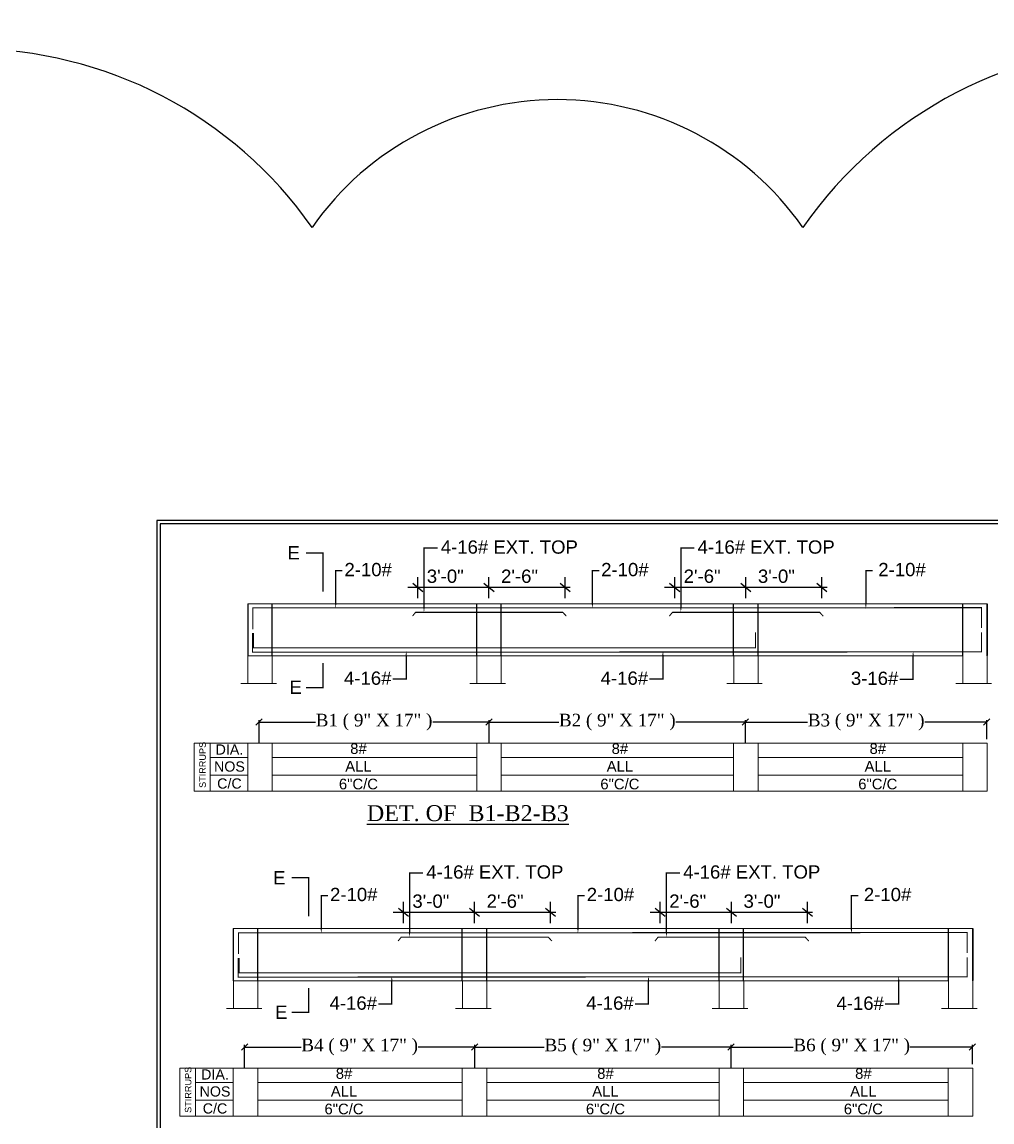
# Model space of a CAD drawing. Header units: millimetres. Extents: x 56222 to 163527, y -177397 to -121287.
# Drawn here: x 162404 to 162864, y -176862 to -176341 of the extents above; entities that cross this region are included whole.
import ezdxf

# ---------------------------------------------------------------- set-up
doc = ezdxf.new("R2010")
doc.units = ezdxf.units.MM
doc.header["$MEASUREMENT"] = 0
doc.header["$PDMODE"] = 35
doc.linetypes.add('DASHED2', pattern=[0.375, 0.25, -0.125])
doc.layers.get('Defpoints').update_dxf_attribs({"color": 220})
doc.layers.add('BASE', color=2, linetype='Continuous')
for name, color, linetype, lineweight in [('BM', 7, 'Continuous', 18), ('footing', 160, 'Continuous', 25), ('REINFORCEMENT', 6, 'Continuous', 25), ('STEEL', 181, 'Continuous', 25), ('STR.TEXT.', 1, 'Continuous', 25), ('wall', 7, 'Continuous', 30)]:
    doc.layers.add(name, color=color, linetype=linetype, lineweight=lineweight)
doc.styles.add('KIRAN', font='times.ttf')
doc.styles.add('S1', font='times.ttf', dxfattribs={"height": 6.5})
doc.styles.add('VINAY', font='swiss.ttf')
doc.linetypes.add('ZIGZAG', pattern='A,0.0001,-0.2,[131,ltypeshp.shx,S=0.2,R=0,X=-0.2,Y=0],-0.4,[131,ltypeshp.shx,S=0.2,R=180,X=0.2,Y=0],-0.2', length=0.8001)
doc.dimstyles.new('KIRAN', dxfattribs={"dimtxt": 4, "dimasz": 3, "dimexe": 1, "dimexo": 2, "dimgap": 1, "dimtad": 0, "dimdec": 1, "dimzin": 0, "dimdsep": 46, "dimlunit": 4, "dimtxsty": 'KIRAN', "dimblk": 'OBLIQUE', "dimcen": 6, "dimclrd": 11, "dimclre": 11, "dimclrt": 6, "dimadec": 0, "dimazin": 0, "dimtfac": 1, "dimtdec": 1, "dimtofl": 0, "dimtmove": 0, "dimatfit": 3, "dimfxl": 1, "dimtolj": 1, "dimtzin": 0, "dimarcsym": 0})

# ---------------------------------------------------------------- blocks, each defined once
blk = doc.blocks.new('_Oblique')
at = {"layer": 'wall', "color": 0, "lineweight": -2}
blk.add_line((-0.5, -0.5), (0.5, 0.5), dxfattribs=at)
blk = doc.blocks.new('*D452')
at = {"layer": 'Defpoints', "color": 0, "transparency": 16777216}
for p in [(162625.54, -176672.46), (162625.54, -176684.42), (162747, -176682.48)]:
    blk.add_point(p, dxfattribs=at)
at = {"layer": 'STEEL', "color": 11, "lineweight": -2, "transparency": 16777216}
for p, q in [((162625.54, -176682.42), (162625.54, -176671.46)), ((162625.54, -176672.46), (162658.51, -176672.46)), ((162747, -176672.46), (162714.03, -176672.46)), ((162747, -176680.48), (162747, -176671.46))]:
    blk.add_line(p, q, dxfattribs=at)
at = {"layer": 'STEEL', "color": 11, "lineweight": -2, "transparency": 16777216, "xscale": 3, "yscale": 3, "zscale": 3, "rotation": 180}
blk.add_blockref('_Oblique', (162625.54, -176672.46), dxfattribs=at)
at = {"layer": 'STEEL', "color": 11, "lineweight": -2, "transparency": 16777216, "xscale": 3, "yscale": 3, "zscale": 3}
blk.add_blockref('_Oblique', (162747, -176672.46), dxfattribs=at)
at = {"layer": 'STEEL', "color": 6, "lineweight": 25, "transparency": 16777216, "insert": (162686.27, -176672.46), "char_height": 6, "attachment_point": 5, "style": 'KIRAN'}
blk.add_mtext('\\A1;{\\H0.9962x;B2 ( 9" X 17" ) }', dxfattribs=at)
blk = doc.blocks.new('*D453')
at = {"layer": 'Defpoints', "color": 0, "transparency": 16777216}
for p in [(162625.54, -176672.46), (162516.58, -176684.48), (162625.54, -176684.42)]:
    blk.add_point(p, dxfattribs=at)
at = {"layer": 'STEEL', "color": 11, "lineweight": -2, "transparency": 16777216}
for p, q in [((162516.58, -176682.48), (162516.58, -176671.46)), ((162516.58, -176672.46), (162543.3, -176672.46)), ((162625.54, -176672.46), (162598.82, -176672.46)), ((162625.54, -176682.42), (162625.54, -176671.46))]:
    blk.add_line(p, q, dxfattribs=at)
at = {"layer": 'STEEL', "color": 11, "lineweight": -2, "transparency": 16777216, "xscale": 3, "yscale": 3, "zscale": 3, "rotation": 180}
blk.add_blockref('_Oblique', (162516.58, -176672.46), dxfattribs=at)
at = {"layer": 'STEEL', "color": 11, "lineweight": -2, "transparency": 16777216, "xscale": 3, "yscale": 3, "zscale": 3}
blk.add_blockref('_Oblique', (162625.54, -176672.46), dxfattribs=at)
at = {"layer": 'STEEL', "color": 6, "lineweight": 25, "transparency": 16777216, "insert": (162571.06, -176672.46), "char_height": 6, "attachment_point": 5, "style": 'KIRAN'}
blk.add_mtext('\\A1;{\\H0.9962x;B1 ( 9" X 17" ) }', dxfattribs=at)
blk = doc.blocks.new('*D451')
at = {"layer": 'Defpoints', "color": 0, "transparency": 16777216}
for p in [(162747, -176672.46), (162747, -176684.42), (162861.31, -176682.48)]:
    blk.add_point(p, dxfattribs=at)
at = {"layer": 'STEEL', "color": 11, "lineweight": -2, "transparency": 16777216}
for p, q in [((162747, -176682.42), (162747, -176671.46)), ((162747, -176672.46), (162776.4, -176672.46)), ((162861.31, -176672.46), (162831.91, -176672.46)), ((162861.31, -176680.48), (162861.31, -176671.46))]:
    blk.add_line(p, q, dxfattribs=at)
at = {"layer": 'STEEL', "color": 11, "lineweight": -2, "transparency": 16777216, "xscale": 3, "yscale": 3, "zscale": 3, "rotation": 180}
blk.add_blockref('_Oblique', (162747, -176672.46), dxfattribs=at)
at = {"layer": 'STEEL', "color": 11, "lineweight": -2, "transparency": 16777216, "xscale": 3, "yscale": 3, "zscale": 3}
blk.add_blockref('_Oblique', (162861.31, -176672.46), dxfattribs=at)
at = {"layer": 'STEEL', "color": 6, "lineweight": 25, "transparency": 16777216, "insert": (162804.16, -176672.46), "char_height": 6, "attachment_point": 5, "style": 'KIRAN'}
blk.add_mtext('\\A1;{\\H0.9962x;B3 ( 9" X 17" ) }', dxfattribs=at)
blk = doc.blocks.new('*D457')
at = {"layer": 'Defpoints', "color": 0, "transparency": 16777216}
for p in [(162618.71, -176826.42), (162618.71, -176838.38), (162740.16, -176836.45)]:
    blk.add_point(p, dxfattribs=at)
at = {"layer": 'STEEL', "color": 11, "lineweight": -2, "transparency": 16777216}
for p, q in [((162618.71, -176836.38), (162618.71, -176825.42)), ((162740.16, -176834.45), (162740.16, -176825.42)), ((162618.71, -176826.42), (162651.67, -176826.42)), ((162740.16, -176826.42), (162707.19, -176826.42))]:
    blk.add_line(p, q, dxfattribs=at)
at = {"layer": 'STEEL', "color": 11, "lineweight": -2, "transparency": 16777216, "xscale": 3, "yscale": 3, "zscale": 3, "rotation": 180}
blk.add_blockref('_Oblique', (162618.71, -176826.42), dxfattribs=at)
at = {"layer": 'STEEL', "color": 11, "lineweight": -2, "transparency": 16777216, "xscale": 3, "yscale": 3, "zscale": 3}
blk.add_blockref('_Oblique', (162740.16, -176826.42), dxfattribs=at)
at = {"layer": 'STEEL', "color": 6, "lineweight": 25, "transparency": 16777216, "insert": (162679.43, -176826.42), "char_height": 6, "attachment_point": 5, "style": 'KIRAN'}
blk.add_mtext('\\A1;{\\H0.9962x;B5 ( 9" X 17" ) }', dxfattribs=at)
blk = doc.blocks.new('*D458')
at = {"layer": 'Defpoints', "color": 0, "transparency": 16777216}
for p in [(162618.71, -176826.42), (162509.75, -176838.44), (162618.71, -176838.38)]:
    blk.add_point(p, dxfattribs=at)
at = {"layer": 'STEEL', "color": 11, "lineweight": -2, "transparency": 16777216}
for p, q in [((162509.75, -176836.44), (162509.75, -176825.42)), ((162618.71, -176836.38), (162618.71, -176825.42)), ((162509.75, -176826.42), (162536.47, -176826.42)), ((162618.71, -176826.42), (162591.99, -176826.42))]:
    blk.add_line(p, q, dxfattribs=at)
at = {"layer": 'STEEL', "color": 11, "lineweight": -2, "transparency": 16777216, "xscale": 3, "yscale": 3, "zscale": 3, "rotation": 180}
blk.add_blockref('_Oblique', (162509.75, -176826.42), dxfattribs=at)
at = {"layer": 'STEEL', "color": 11, "lineweight": -2, "transparency": 16777216, "xscale": 3, "yscale": 3, "zscale": 3}
blk.add_blockref('_Oblique', (162618.71, -176826.42), dxfattribs=at)
at = {"layer": 'STEEL', "color": 6, "lineweight": 25, "transparency": 16777216, "insert": (162564.23, -176826.42), "char_height": 6, "attachment_point": 5, "style": 'KIRAN'}
blk.add_mtext('\\A1;{\\H0.9962x;B4 ( 9" X 17" ) }', dxfattribs=at)
blk = doc.blocks.new('*D454')
at = {"layer": 'Defpoints', "color": 0, "transparency": 16777216}
for p in [(162740.16, -176826.42), (162740.16, -176838.38), (162854.48, -176836.45)]:
    blk.add_point(p, dxfattribs=at)
at = {"layer": 'STEEL', "color": 11, "lineweight": -2, "transparency": 16777216}
for p, q in [((162740.16, -176836.38), (162740.16, -176825.42)), ((162854.48, -176834.45), (162854.48, -176825.42)), ((162740.16, -176826.42), (162769.56, -176826.42)), ((162854.48, -176826.42), (162825.08, -176826.42))]:
    blk.add_line(p, q, dxfattribs=at)
at = {"layer": 'STEEL', "color": 11, "lineweight": -2, "transparency": 16777216, "xscale": 3, "yscale": 3, "zscale": 3, "rotation": 180}
blk.add_blockref('_Oblique', (162740.16, -176826.42), dxfattribs=at)
at = {"layer": 'STEEL', "color": 11, "lineweight": -2, "transparency": 16777216, "xscale": 3, "yscale": 3, "zscale": 3}
blk.add_blockref('_Oblique', (162854.48, -176826.42), dxfattribs=at)
at = {"layer": 'STEEL', "color": 6, "lineweight": 25, "transparency": 16777216, "insert": (162797.32, -176826.42), "char_height": 6, "attachment_point": 5, "style": 'KIRAN'}
blk.add_mtext('\\A1;{\\H0.9962x;B6 ( 9" X 17" ) }', dxfattribs=at)
blk = doc.blocks.new('A$Cfb52c977')
for points in [[(0, 0), (1156.58, 0), (1156.58, 819.14), (0, 819.14)], [(2.31, 2.31), (1154.27, 2.31), (1154.27, 816.83), (2.31, 816.83)]]:
    blk.add_lwpolyline(points, close=True)

msp = doc.modelspace()

# ---------------------------------------------------------------- linework, layer by layer
for p, q in [((162594.15807, -176610.64675), (162589.39429, -176606.77303)), ((162591.77618, -176613.73108), (162591.77618, -176603.6887)), ((162627.87306, -176610.64675), (162623.10928, -176606.77303)), ((162625.49117, -176613.73108), (162625.49117, -176603.6887)), ((162663.90291, -176610.64675), (162659.13913, -176606.77303)), ((162661.52102, -176613.73108), (162661.52102, -176603.6887)), ((162715.83771, -176610.64675), (162711.07393, -176606.77303)), ((162713.45582, -176613.73108), (162713.45582, -176603.6887)), ((162749.5527, -176610.64675), (162744.78892, -176606.77303)), ((162747.17081, -176613.73108), (162747.17081, -176603.6887)), ((162785.58255, -176610.64675), (162780.81877, -176606.77303)), ((162783.20066, -176613.73108), (162783.20066, -176603.6887)), ((162663.97061, -176608.70989), (162587.01173, -176608.70989)), ((162785.65025, -176608.70989), (162708.69137, -176608.70989)), ((162584.94085, -176767.69306), (162584.94085, -176757.65067)), ((162618.65584, -176767.69306), (162618.65584, -176757.65067)), ((162654.68569, -176767.69306), (162654.68569, -176757.65067)), ((162706.62049, -176767.69306), (162706.62049, -176757.65067)), ((162740.33548, -176767.69306), (162740.33548, -176757.65067)), ((162776.36533, -176767.69306), (162776.36533, -176757.65067)), ((162657.13528, -176762.67186), (162580.1764, -176762.67186)), ((162587.32274, -176764.60872), (162582.55896, -176760.735)), ((162621.03773, -176764.60872), (162616.27395, -176760.735)), ((162657.06758, -176764.60872), (162652.3038, -176760.735)), ((162778.81492, -176762.67186), (162701.85604, -176762.67186)), ((162709.00238, -176764.60872), (162704.2386, -176760.735)), ((162742.71737, -176764.60872), (162737.95359, -176760.735)), ((162778.74722, -176764.60872), (162773.98344, -176760.735))]:
    msp.add_line(p, q)
for points in [[(162594.70297, -176620.45631, 0, 1.88738, 0), (162594.70297, -176613.29566, 0.62913, 0.62913, 0), (162594.70297, -176589.99486, 0.62913, 0.62913, 0), (162601.12699, -176589.99486, 0.62913, 0.62913, 0)], [(162716.38261, -176620.45631, 0, 1.88738, 0), (162716.38261, -176613.29566, 0.62913, 0.62913, 0), (162716.38261, -176589.99486, 0.62913, 0.62913, 0), (162722.80663, -176589.99486, 0.62913, 0.62913, 0)], [(162552.87622, -176618.43304, 0, 1.88738, 0), (162552.87622, -176612.30744, 0.62913, 0.62913, 0), (162552.87622, -176600.70615, 0.62913, 0.62913, 0), (162556.08823, -176600.70615, 0.62913, 0.62913, 0)], [(162674.47283, -176618.43304, 0, 1.88738, 0), (162674.47283, -176612.30744, 0.62913, 0.62913, 0), (162674.47283, -176600.70615, 0.62913, 0.62913, 0), (162677.68484, -176600.70615, 0.62913, 0.62913, 0)], [(162804.00967, -176618.75649, 0, 1.88738, 0), (162804.00967, -176612.30744, 0.62913, 0.62913, 0), (162804.00967, -176600.70615, 0.62913, 0.62913, 0), (162807.22168, -176600.70615, 0.62913, 0.62913, 0)], [(162586.28342, -176638.74892, 0, 1.88738, 0), (162586.28342, -176645.19797, 0.62913, 0.62913, 0), (162586.28342, -176652.05747, 0.62913, 0.62913, 0), (162579.8594, -176652.05747, 0.62913, 0.62913, 0)], [(162707.88003, -176638.74892, 0, 1.88738, 0), (162707.88003, -176645.19797, 0.62913, 0.62913, 0), (162707.88003, -176652.05747, 0.62913, 0.62913, 0), (162701.45601, -176652.05747, 0.62913, 0.62913, 0)], [(162826.40738, -176638.81609, 0, 1.88738, 0), (162826.40738, -176645.26514, 0.62913, 0.62913, 0), (162826.40738, -176652.12465, 0.62913, 0.62913, 0), (162819.98336, -176652.12465, 0.62913, 0.62913, 0)], [(162587.86764, -176774.41828, 0, 1.88738, 0), (162587.86764, -176767.25763, 0.62913, 0.62913, 0), (162587.86764, -176743.95684, 0.62913, 0.62913, 0), (162594.29166, -176743.95684, 0.62913, 0.62913, 0)], [(162709.54728, -176774.41828, 0, 1.88738, 0), (162709.54728, -176767.25763, 0.62913, 0.62913, 0), (162709.54728, -176743.95684, 0.62913, 0.62913, 0), (162715.9713, -176743.95684, 0.62913, 0.62913, 0)], [(162546.04089, -176772.39501, 0, 1.88738, 0), (162546.04089, -176766.26941, 0.62913, 0.62913, 0), (162546.04089, -176754.66812, 0.62913, 0.62913, 0), (162549.2529, -176754.66812, 0.62913, 0.62913, 0)], [(162667.6375, -176772.39501, 0, 1.88738, 0), (162667.6375, -176766.26941, 0.62913, 0.62913, 0), (162667.6375, -176754.66812, 0.62913, 0.62913, 0), (162670.84951, -176754.66812, 0.62913, 0.62913, 0)], [(162797.17434, -176772.71846, 0, 1.88738, 0), (162797.17434, -176766.26941, 0.62913, 0.62913, 0), (162797.17434, -176754.66812, 0.62913, 0.62913, 0), (162800.38635, -176754.66812, 0.62913, 0.62913, 0)], [(162579.44809, -176792.71089, 0, 1.88738, 0), (162579.44809, -176799.15994, 0.62913, 0.62913, 0), (162579.44809, -176806.01944, 0.62913, 0.62913, 0), (162573.02407, -176806.01944, 0.62913, 0.62913, 0)], [(162701.0447, -176792.71089, 0, 1.88738, 0), (162701.0447, -176799.15994, 0.62913, 0.62913, 0), (162701.0447, -176806.01944, 0.62913, 0.62913, 0), (162694.62068, -176806.01944, 0.62913, 0.62913, 0)], [(162819.57205, -176792.77806, 0, 1.88738, 0), (162819.57205, -176799.22711, 0.62913, 0.62913, 0), (162819.57205, -176806.08662, 0.62913, 0.62913, 0), (162813.14803, -176806.08662, 0.62913, 0.62913, 0)]]:
    msp.add_lwpolyline(points, format="xyseb")
at = {"const_width": 0.62913}
for points in [[(162538.836, -176592.26588), (162546.87571, -176592.26588), (162546.87571, -176610.57273)], [(162538.836, -176656.05743), (162546.87571, -176656.05743), (162546.87571, -176644.48204)], [(162532.00067, -176746.22785), (162540.04038, -176746.22785), (162540.04038, -176764.5347)], [(162532.00067, -176810.0194), (162540.04038, -176810.0194), (162540.04038, -176798.44401)]]:
    msp.add_lwpolyline(points, dxfattribs=at)
at = {"layer": 'BASE', "linetype": 'DASHED2'}
for p, q in [((162511.18455, -176616.33325), (162511.18455, -176641.07886)), ((162522.80396, -176641.07886), (162522.80396, -176616.33325)), ((162619.69157, -176641.07886), (162619.69157, -176616.33325)), ((162619.69157, -176641.07886), (162619.69157, -176616.33325)), ((162631.29077, -176641.07886), (162631.29077, -176616.33325)), ((162741.37121, -176641.07886), (162741.37121, -176616.33325)), ((162741.37121, -176641.07886), (162741.37121, -176616.33325)), ((162752.97041, -176641.07886), (162752.97041, -176616.33325)), ((162849.95839, -176641.07886), (162849.95839, -176616.33325)), ((162849.95839, -176641.07886), (162849.95839, -176616.33325)), ((162849.95839, -176641.07886), (162849.95839, -176616.33325)), ((162861.51712, -176616.33325), (162861.51712, -176641.07886)), ((162861.51712, -176641.07886), (162861.51712, -176616.33325)), ((162861.51712, -176616.33325), (162861.51712, -176641.07886)), ((162861.51712, -176641.07886), (162861.51712, -176616.33325)), ((162861.55759, -176641.07886), (162861.55759, -176616.33325)), ((162861.55759, -176641.07886), (162861.55759, -176616.33325)), ((162861.55759, -176641.07886), (162861.55759, -176616.33325)), ((162504.34922, -176770.29522), (162504.34922, -176795.04083)), ((162515.96863, -176795.04083), (162515.96863, -176770.29522)), ((162612.85624, -176795.04083), (162612.85624, -176770.29522)), ((162612.85624, -176795.04083), (162612.85624, -176770.29522)), ((162624.45544, -176795.04083), (162624.45544, -176770.29522)), ((162734.53588, -176795.04083), (162734.53588, -176770.29522)), ((162734.53588, -176795.04083), (162734.53588, -176770.29522)), ((162746.13508, -176795.04083), (162746.13508, -176770.29522)), ((162843.12306, -176795.04083), (162843.12306, -176770.29522)), ((162843.12306, -176795.04083), (162843.12306, -176770.29522)), ((162843.12306, -176795.04083), (162843.12306, -176770.29522)), ((162854.68179, -176770.29522), (162854.68179, -176795.04083)), ((162854.68179, -176795.04083), (162854.68179, -176770.29522)), ((162854.68179, -176770.29522), (162854.68179, -176795.04083)), ((162854.68179, -176795.04083), (162854.68179, -176770.29522)), ((162854.72226, -176795.04083), (162854.72226, -176770.29522)), ((162854.72226, -176795.04083), (162854.72226, -176770.29522)), ((162854.72226, -176795.04083), (162854.72226, -176770.29522))]:
    msp.add_line(p, q, dxfattribs=at)
at = {"layer": 'BASE', "linetype": 'DASHED2', "ltscale": 12}
for p, q in [((162511.18455, -176616.33325), (162511.18455, -176641.07886)), ((162511.18455, -176616.33325), (162511.18455, -176641.07886)), ((162511.18455, -176616.33325), (162511.18455, -176641.07886)), ((162511.18455, -176616.33325), (162511.18455, -176641.07886)), ((162861.51712, -176641.07886), (162861.51712, -176616.33325)), ((162504.34922, -176770.29522), (162504.34922, -176795.04083)), ((162504.34922, -176770.29522), (162504.34922, -176795.04083)), ((162504.34922, -176770.29522), (162504.34922, -176795.04083)), ((162504.34922, -176770.29522), (162504.34922, -176795.04083)), ((162854.68179, -176795.04083), (162854.68179, -176770.29522))]:
    msp.add_line(p, q, dxfattribs=at)
at = {"layer": 'BM', "linetype": 'ByBlock'}
for p, q in [((162861.51712, -176616.33325), (162511.18455, -176616.33325)), ((162511.18455, -176616.33325), (162511.18455, -176641.07886)), ((162511.18455, -176616.33325), (162511.18455, -176641.07886)), ((162511.18455, -176616.33325), (162511.18455, -176641.07886)), ((162511.18455, -176616.33325), (162511.18455, -176641.07886)), ((162511.18455, -176616.33325), (162511.18455, -176641.07886)), ((162511.18455, -176616.33325), (162511.18455, -176641.07886)), ((162511.18455, -176616.33325), (162511.18455, -176641.07886)), ((162511.18455, -176616.33325), (162511.18455, -176641.07886)), ((162861.51712, -176616.33325), (162861.51712, -176641.07886)), ((162849.95839, -176641.07886), (162511.18455, -176641.07886)), ((162511.22502, -176641.07886), (162511.22502, -176654.1911)), ((162522.82422, -176641.07886), (162522.82422, -176654.1911)), ((162619.67136, -176641.07886), (162619.69157, -176641.07886)), ((162619.73204, -176641.07886), (162619.73204, -176654.1911)), ((162631.33124, -176641.07886), (162631.33124, -176654.1911)), ((162741.351, -176641.07886), (162741.37121, -176641.07886)), ((162741.41168, -176641.07886), (162741.41168, -176654.1911)), ((162753.01088, -176641.07886), (162753.01088, -176654.1911)), ((162849.95839, -176641.07886), (162849.95839, -176654.1911)), ((162861.51712, -176641.07886), (162861.55759, -176641.07886)), ((162861.55759, -176641.07886), (162861.55759, -176654.1911)), ((162485.80572, -176682.48453), (162511.18455, -176682.48453)), ((162485.80572, -176682.48453), (162485.80572, -176705.13305)), ((162493.37934, -176682.68898), (162493.37934, -176705.13305)), ((162861.51712, -176682.48453), (162511.18455, -176682.48453)), ((162511.18455, -176682.48453), (162511.18455, -176705.13305)), ((162511.18455, -176682.48453), (162511.18455, -176705.13305)), ((162511.18455, -176682.48453), (162511.18455, -176705.13305)), ((162511.18455, -176682.48453), (162511.18455, -176705.13305)), ((162522.78376, -176682.48453), (162522.78376, -176705.13305)), ((162619.69157, -176682.48453), (162619.69157, -176705.13305)), ((162619.69157, -176682.48453), (162619.69157, -176705.13305)), ((162619.69157, -176682.48453), (162619.69157, -176705.13305)), ((162631.29077, -176682.48453), (162631.29077, -176705.13305)), ((162741.37121, -176682.48453), (162741.37121, -176705.13305)), ((162741.37121, -176682.48453), (162741.37121, -176705.13305)), ((162741.37121, -176682.48453), (162741.37121, -176705.13305)), ((162752.97041, -176682.48453), (162752.97041, -176705.13305)), ((162849.91792, -176682.48453), (162849.91792, -176705.13305)), ((162861.51712, -176682.48453), (162861.51712, -176705.13305)), ((162861.51712, -176682.48453), (162861.51712, -176705.13305)), ((162861.51712, -176682.48453), (162861.51712, -176705.13305)), ((162861.51712, -176682.48453), (162861.51712, -176705.13305)), ((162861.51712, -176682.48453), (162861.51712, -176705.13305)), ((162861.51712, -176682.48453), (162861.51712, -176705.13305)), ((162861.51712, -176682.48453), (162861.51712, -176705.13305)), ((162861.51712, -176682.48453), (162861.51712, -176705.13305)), ((162861.51712, -176682.48453), (162861.51712, -176705.13305)), ((162861.51712, -176682.48453), (162861.51712, -176705.13305)), ((162861.51712, -176682.48453), (162861.51712, -176705.13305)), ((162861.51712, -176682.48453), (162861.51712, -176705.13305)), ((162861.51712, -176682.48453), (162861.51712, -176705.13305)), ((162861.51712, -176682.48453), (162861.51712, -176705.13305)), ((162861.51712, -176682.48453), (162861.51712, -176705.13305)), ((162861.51712, -176682.48453), (162861.51712, -176705.13305)), ((162861.51712, -176682.48453), (162861.51712, -176705.13305)), ((162861.51712, -176682.48453), (162861.51712, -176705.13305)), ((162861.51712, -176682.48453), (162861.51712, -176705.13305)), ((162861.51712, -176682.48453), (162861.51712, -176705.13305)), ((162861.51712, -176682.48453), (162861.51712, -176705.13305)), ((162861.51712, -176682.48453), (162861.51712, -176705.13305)), ((162861.51712, -176682.48453), (162861.51712, -176705.13305)), ((162861.51712, -176682.48453), (162861.51712, -176705.13305)), ((162861.51712, -176682.48453), (162861.51712, -176705.13305)), ((162861.51712, -176682.48453), (162861.51712, -176705.13305)), ((162861.51712, -176682.48453), (162861.51712, -176705.13305)), ((162861.51712, -176682.48453), (162861.51712, -176705.13305)), ((162861.51712, -176682.48453), (162861.51712, -176705.13305)), ((162861.51712, -176682.48453), (162861.51712, -176705.13305)), ((162861.51712, -176682.48453), (162861.51712, -176705.13305)), ((162861.51712, -176682.48453), (162861.51712, -176705.13305)), ((162861.51712, -176682.48453), (162861.51712, -176705.13305)), ((162861.51712, -176682.48453), (162861.51712, -176705.13305)), ((162861.51712, -176682.48453), (162861.51712, -176705.13305)), ((162861.51712, -176682.48453), (162861.51712, -176705.13305)), ((162861.51712, -176682.48453), (162861.51712, -176705.13305)), ((162861.51712, -176682.48453), (162861.51712, -176705.13305)), ((162861.51712, -176682.48453), (162861.51712, -176705.13305)), ((162861.51712, -176682.48453), (162861.51712, -176705.13305)), ((162861.51712, -176682.48453), (162861.51712, -176705.13305)), ((162861.51712, -176682.48453), (162861.51712, -176705.13305)), ((162861.51712, -176682.48453), (162861.51712, -176705.13305)), ((162861.51712, -176682.48453), (162861.51712, -176705.13305)), ((162861.51712, -176682.48453), (162861.51712, -176705.13305)), ((162861.51712, -176682.48453), (162861.51712, -176705.13305)), ((162861.51712, -176682.48453), (162861.51712, -176705.13305)), ((162861.51712, -176682.48453), (162861.51712, -176705.13305)), ((162861.51712, -176682.48453), (162861.51712, -176705.13305)), ((162861.51712, -176682.48453), (162861.51712, -176705.13305)), ((162861.51712, -176682.48453), (162861.51712, -176705.13305)), ((162861.51712, -176682.48453), (162861.51712, -176705.13305)), ((162861.51712, -176682.48453), (162861.51712, -176705.13305)), ((162861.51712, -176682.48453), (162861.51712, -176705.13305)), ((162861.51712, -176682.48453), (162861.51712, -176705.13305)), ((162861.51712, -176682.48453), (162861.51712, -176705.13305)), ((162861.51712, -176682.48453), (162861.51712, -176705.13305)), ((162861.51712, -176682.48453), (162861.51712, -176705.13305)), ((162861.51712, -176682.48453), (162861.51712, -176705.13305)), ((162861.51712, -176682.48453), (162861.51712, -176705.13305)), ((162861.51712, -176682.48453), (162861.51712, -176705.13305)), ((162861.51712, -176682.48453), (162861.51712, -176705.13305)), ((162861.51712, -176682.48453), (162861.51712, -176705.13305)), ((162861.51712, -176682.48453), (162861.51712, -176705.13305)), ((162861.51712, -176682.48453), (162861.51712, -176705.13305)), ((162861.51712, -176682.48453), (162861.51712, -176705.13305)), ((162861.51712, -176682.48453), (162861.51712, -176705.13305)), ((162861.51712, -176682.48453), (162861.51712, -176705.13305)), ((162861.51712, -176682.48453), (162861.51712, -176705.13305)), ((162861.51712, -176682.48453), (162861.51712, -176705.13305)), ((162861.51712, -176682.48453), (162861.51712, -176705.13305)), ((162861.51712, -176682.48453), (162861.51712, -176705.13305)), ((162861.51712, -176682.48453), (162861.51712, -176705.13305)), ((162861.51712, -176682.48453), (162861.51712, -176705.13305)), ((162861.51712, -176682.48453), (162861.51712, -176705.13305)), ((162861.51712, -176682.48453), (162861.51712, -176705.13305)), ((162861.51712, -176682.48453), (162861.51712, -176705.13305)), ((162861.51712, -176682.48453), (162861.51712, -176705.13305)), ((162493.37934, -176689.20951), (162511.18455, -176689.20951)), ((162619.69157, -176689.20951), (162522.78376, -176689.20951)), ((162741.37121, -176689.20951), (162631.29077, -176689.20951)), ((162849.91792, -176689.20951), (162752.97041, -176689.20951)), ((162511.18455, -176697.62241), (162493.37934, -176697.62241)), ((162522.78376, -176697.62241), (162619.69157, -176697.62241)), ((162631.29077, -176697.62241), (162741.37121, -176697.62241)), ((162752.97041, -176697.62241), (162849.91792, -176697.62241)), ((162485.80572, -176705.13305), (162511.18455, -176705.13305)), ((162861.51712, -176705.13305), (162511.18455, -176705.13305)), ((162854.68179, -176770.29522), (162504.34922, -176770.29522)), ((162504.34922, -176770.29522), (162504.34922, -176795.04083)), ((162504.34922, -176770.29522), (162504.34922, -176795.04083)), ((162504.34922, -176770.29522), (162504.34922, -176795.04083)), ((162504.34922, -176770.29522), (162504.34922, -176795.04083)), ((162504.34922, -176770.29522), (162504.34922, -176795.04083)), ((162504.34922, -176770.29522), (162504.34922, -176795.04083)), ((162504.34922, -176770.29522), (162504.34922, -176795.04083)), ((162504.34922, -176770.29522), (162504.34922, -176795.04083)), ((162854.68179, -176770.29522), (162854.68179, -176795.04083)), ((162843.12306, -176795.04083), (162504.34922, -176795.04083)), ((162504.38969, -176795.04083), (162504.38969, -176808.15307)), ((162515.98889, -176795.04083), (162515.98889, -176808.15307)), ((162612.83604, -176795.04083), (162612.85624, -176795.04083)), ((162612.89671, -176795.04083), (162612.89671, -176808.15307)), ((162624.49591, -176795.04083), (162624.49591, -176808.15307)), ((162734.51567, -176795.04083), (162734.53588, -176795.04083)), ((162734.57635, -176795.04083), (162734.57635, -176808.15307)), ((162746.17555, -176795.04083), (162746.17555, -176808.15307)), ((162843.12306, -176795.04083), (162843.12306, -176808.15307)), ((162854.68179, -176795.04083), (162854.72226, -176795.04083)), ((162854.72226, -176795.04083), (162854.72226, -176808.15307)), ((162478.97039, -176836.4465), (162504.34922, -176836.4465)), ((162478.97039, -176836.4465), (162478.97039, -176859.09502)), ((162486.54401, -176836.65095), (162486.54401, -176859.09502)), ((162854.68179, -176836.4465), (162504.34922, -176836.4465)), ((162504.34922, -176836.4465), (162504.34922, -176859.09502)), ((162504.34922, -176836.4465), (162504.34922, -176859.09502)), ((162504.34922, -176836.4465), (162504.34922, -176859.09502)), ((162504.34922, -176836.4465), (162504.34922, -176859.09502)), ((162515.94843, -176836.4465), (162515.94843, -176859.09502)), ((162612.85624, -176836.4465), (162612.85624, -176859.09502)), ((162612.85624, -176836.4465), (162612.85624, -176859.09502)), ((162612.85624, -176836.4465), (162612.85624, -176859.09502)), ((162624.45544, -176836.4465), (162624.45544, -176859.09502)), ((162734.53588, -176836.4465), (162734.53588, -176859.09502)), ((162734.53588, -176836.4465), (162734.53588, -176859.09502)), ((162734.53588, -176836.4465), (162734.53588, -176859.09502)), ((162746.13508, -176836.4465), (162746.13508, -176859.09502)), ((162843.08259, -176836.4465), (162843.08259, -176859.09502)), ((162854.68179, -176836.4465), (162854.68179, -176859.09502)), ((162854.68179, -176836.4465), (162854.68179, -176859.09502)), ((162854.68179, -176836.4465), (162854.68179, -176859.09502)), ((162854.68179, -176836.4465), (162854.68179, -176859.09502)), ((162854.68179, -176836.4465), (162854.68179, -176859.09502)), ((162854.68179, -176836.4465), (162854.68179, -176859.09502)), ((162854.68179, -176836.4465), (162854.68179, -176859.09502)), ((162854.68179, -176836.4465), (162854.68179, -176859.09502)), ((162854.68179, -176836.4465), (162854.68179, -176859.09502)), ((162854.68179, -176836.4465), (162854.68179, -176859.09502)), ((162854.68179, -176836.4465), (162854.68179, -176859.09502)), ((162854.68179, -176836.4465), (162854.68179, -176859.09502)), ((162854.68179, -176836.4465), (162854.68179, -176859.09502)), ((162854.68179, -176836.4465), (162854.68179, -176859.09502)), ((162854.68179, -176836.4465), (162854.68179, -176859.09502)), ((162854.68179, -176836.4465), (162854.68179, -176859.09502)), ((162854.68179, -176836.4465), (162854.68179, -176859.09502)), ((162854.68179, -176836.4465), (162854.68179, -176859.09502)), ((162854.68179, -176836.4465), (162854.68179, -176859.09502)), ((162854.68179, -176836.4465), (162854.68179, -176859.09502)), ((162854.68179, -176836.4465), (162854.68179, -176859.09502)), ((162854.68179, -176836.4465), (162854.68179, -176859.09502)), ((162854.68179, -176836.4465), (162854.68179, -176859.09502)), ((162854.68179, -176836.4465), (162854.68179, -176859.09502)), ((162854.68179, -176836.4465), (162854.68179, -176859.09502)), ((162854.68179, -176836.4465), (162854.68179, -176859.09502)), ((162854.68179, -176836.4465), (162854.68179, -176859.09502)), ((162854.68179, -176836.4465), (162854.68179, -176859.09502)), ((162854.68179, -176836.4465), (162854.68179, -176859.09502)), ((162854.68179, -176836.4465), (162854.68179, -176859.09502)), ((162854.68179, -176836.4465), (162854.68179, -176859.09502)), ((162854.68179, -176836.4465), (162854.68179, -176859.09502)), ((162854.68179, -176836.4465), (162854.68179, -176859.09502)), ((162854.68179, -176836.4465), (162854.68179, -176859.09502)), ((162854.68179, -176836.4465), (162854.68179, -176859.09502)), ((162854.68179, -176836.4465), (162854.68179, -176859.09502)), ((162854.68179, -176836.4465), (162854.68179, -176859.09502)), ((162854.68179, -176836.4465), (162854.68179, -176859.09502)), ((162854.68179, -176836.4465), (162854.68179, -176859.09502)), ((162854.68179, -176836.4465), (162854.68179, -176859.09502)), ((162854.68179, -176836.4465), (162854.68179, -176859.09502)), ((162854.68179, -176836.4465), (162854.68179, -176859.09502)), ((162854.68179, -176836.4465), (162854.68179, -176859.09502)), ((162854.68179, -176836.4465), (162854.68179, -176859.09502)), ((162854.68179, -176836.4465), (162854.68179, -176859.09502)), ((162854.68179, -176836.4465), (162854.68179, -176859.09502)), ((162854.68179, -176836.4465), (162854.68179, -176859.09502)), ((162854.68179, -176836.4465), (162854.68179, -176859.09502)), ((162854.68179, -176836.4465), (162854.68179, -176859.09502)), ((162854.68179, -176836.4465), (162854.68179, -176859.09502)), ((162854.68179, -176836.4465), (162854.68179, -176859.09502)), ((162854.68179, -176836.4465), (162854.68179, -176859.09502)), ((162854.68179, -176836.4465), (162854.68179, -176859.09502)), ((162854.68179, -176836.4465), (162854.68179, -176859.09502)), ((162854.68179, -176836.4465), (162854.68179, -176859.09502)), ((162854.68179, -176836.4465), (162854.68179, -176859.09502)), ((162854.68179, -176836.4465), (162854.68179, -176859.09502)), ((162854.68179, -176836.4465), (162854.68179, -176859.09502)), ((162854.68179, -176836.4465), (162854.68179, -176859.09502)), ((162854.68179, -176836.4465), (162854.68179, -176859.09502)), ((162854.68179, -176836.4465), (162854.68179, -176859.09502)), ((162854.68179, -176836.4465), (162854.68179, -176859.09502)), ((162854.68179, -176836.4465), (162854.68179, -176859.09502)), ((162854.68179, -176836.4465), (162854.68179, -176859.09502)), ((162854.68179, -176836.4465), (162854.68179, -176859.09502)), ((162854.68179, -176836.4465), (162854.68179, -176859.09502)), ((162854.68179, -176836.4465), (162854.68179, -176859.09502)), ((162854.68179, -176836.4465), (162854.68179, -176859.09502)), ((162854.68179, -176836.4465), (162854.68179, -176859.09502)), ((162854.68179, -176836.4465), (162854.68179, -176859.09502)), ((162854.68179, -176836.4465), (162854.68179, -176859.09502)), ((162854.68179, -176836.4465), (162854.68179, -176859.09502)), ((162854.68179, -176836.4465), (162854.68179, -176859.09502)), ((162854.68179, -176836.4465), (162854.68179, -176859.09502)), ((162854.68179, -176836.4465), (162854.68179, -176859.09502)), ((162854.68179, -176836.4465), (162854.68179, -176859.09502)), ((162854.68179, -176836.4465), (162854.68179, -176859.09502)), ((162854.68179, -176836.4465), (162854.68179, -176859.09502)), ((162486.54401, -176843.17148), (162504.34922, -176843.17148)), ((162612.85624, -176843.17148), (162515.94843, -176843.17148)), ((162734.53588, -176843.17148), (162624.45544, -176843.17148)), ((162843.08259, -176843.17148), (162746.13508, -176843.17148)), ((162504.34922, -176851.58438), (162486.54401, -176851.58438)), ((162515.94843, -176851.58438), (162612.85624, -176851.58438)), ((162624.45544, -176851.58438), (162734.53588, -176851.58438)), ((162746.13508, -176851.58438), (162843.08259, -176851.58438)), ((162478.97039, -176859.09502), (162504.34922, -176859.09502)), ((162854.68179, -176859.09502), (162504.34922, -176859.09502))]:
    msp.add_line(p, q, dxfattribs=at)
at = {"layer": 'BM', "linetype": 'ZIGZAG', "ltscale": 3}
for p, q in [((162524.7756, -176654.1911), (162507.91026, -176654.1911)), ((162633.28261, -176654.1911), (162616.41727, -176654.1911)), ((162754.96225, -176654.1911), (162738.09691, -176654.1911)), ((162863.50896, -176654.1911), (162846.64362, -176654.1911)), ((162517.94027, -176808.15307), (162501.07493, -176808.15307)), ((162626.44728, -176808.15307), (162609.58194, -176808.15307)), ((162748.12692, -176808.15307), (162731.26158, -176808.15307)), ((162856.67363, -176808.15307), (162839.80829, -176808.15307))]:
    msp.add_line(p, q, dxfattribs=at)
at = {"layer": 'BM'}
for p, q in [((162861.51712, -176682.48453), (162861.51712, -176705.13305)), ((162861.51712, -176682.48453), (162861.51712, -176705.13305)), ((162861.51712, -176682.48453), (162861.51712, -176705.13305)), ((162861.51712, -176682.48453), (162861.51712, -176705.13305)), ((162861.51712, -176682.48453), (162861.51712, -176705.13305)), ((162861.51712, -176682.48453), (162861.51712, -176705.13305)), ((162861.51712, -176682.48453), (162861.51712, -176704.29736)), ((162861.51712, -176682.48453), (162861.51712, -176705.13305)), ((162861.51712, -176682.48453), (162861.51712, -176705.13305)), ((162861.51712, -176682.48453), (162861.51712, -176705.13305)), ((162861.51712, -176682.48453), (162861.51712, -176705.13305)), ((162861.51712, -176682.48453), (162861.51712, -176705.13305)), ((162861.51712, -176682.48453), (162861.51712, -176705.13305)), ((162861.51712, -176682.48453), (162861.51712, -176704.29736)), ((162854.68179, -176836.4465), (162854.68179, -176859.09502)), ((162854.68179, -176836.4465), (162854.68179, -176859.09502)), ((162854.68179, -176836.4465), (162854.68179, -176859.09502)), ((162854.68179, -176836.4465), (162854.68179, -176859.09502)), ((162854.68179, -176836.4465), (162854.68179, -176859.09502)), ((162854.68179, -176836.4465), (162854.68179, -176859.09502)), ((162854.68179, -176836.4465), (162854.68179, -176858.25933)), ((162854.68179, -176836.4465), (162854.68179, -176859.09502)), ((162854.68179, -176836.4465), (162854.68179, -176859.09502)), ((162854.68179, -176836.4465), (162854.68179, -176859.09502)), ((162854.68179, -176836.4465), (162854.68179, -176859.09502)), ((162854.68179, -176836.4465), (162854.68179, -176859.09502)), ((162854.68179, -176836.4465), (162854.68179, -176859.09502)), ((162854.68179, -176836.4465), (162854.68179, -176858.25933))]:
    msp.add_line(p, q, dxfattribs=at)
at = {"layer": 'REINFORCEMENT'}
msp.add_lwpolyline([(160948.08775, -176438.01491, 0.52056705), (160948.08775, -176651.31488, 0.52056705), (160948.08775, -177039.55305, 0.52056705), (161018.10254, -177303.28867, 0.52056705), (161332.81552, -177303.28867, 0.52056705), (161666.86502, -177303.28867, 0.52056705), (161911.95306, -177303.28867, 0.52056705), (162249.50609, -177303.28867, 0.52056705), (162534.79922, -177303.28867, 0.52056705), (162895.93085, -177303.28867, 0.52056705), (163189.05503, -177303.28867, 0.52056705), (163428.75812, -177174.49297, 0.52056705), (163428.75812, -176795.86814, 0.52056705), (163397.96423, -176438.01491, 0.52056705), (163107.97125, -176438.01491, 0.52056705), (162774.14758, -176438.01491, 0.52056705), (162541.68199, -176438.01491, 0.52056705), (162216.75752, -176438.01491, 0.52056705), (161870.7997, -176438.01491, 0.52056705), (161573.8485, -176438.01491, 0.52056705), (161200.01507, -176438.01491, 0.52056705)], format="xyb", close=True, dxfattribs=at)
at = {"layer": 'STEEL', "const_width": 0.5033}
for points in [[(162858.84207, -176627.91833), (162858.84207, -176618.22063), (162513.68206, -176618.31488), (162513.68206, -176628.42901)], [(162662.1284, -176622.23947), (162660.46763, -176620.42356), (162590.72279, -176620.42356), (162589.26949, -176622.20552)], [(162783.80804, -176622.23947), (162782.14727, -176620.42356), (162712.40243, -176620.42356), (162710.94913, -176622.20552)], [(162858.84207, -176629.86843), (162858.84207, -176639.19148), (162513.52714, -176639.28573), (162513.52714, -176630.20871)], [(162751.76651, -176629.92072), (162751.76651, -176637.24427), (162513.94009, -176637.28523), (162513.94009, -176630.20871)], [(162852.00674, -176781.88031), (162852.00674, -176772.1826), (162506.84673, -176772.27685), (162506.84673, -176782.39098)], [(162655.29307, -176776.20144), (162653.6323, -176774.38553), (162583.88746, -176774.38553), (162582.43416, -176776.16749)], [(162776.97271, -176776.20144), (162775.31194, -176774.38553), (162705.5671, -176774.38553), (162704.1138, -176776.16749)], [(162852.00674, -176783.8304), (162852.00674, -176793.15345), (162506.69181, -176793.2477), (162506.69181, -176784.17068)], [(162744.75847, -176783.8827), (162744.75847, -176791.20624), (162507.10476, -176791.2472), (162507.10476, -176784.17068)]]:
    msp.add_lwpolyline(points, dxfattribs=at)

# ---------------------------------------------------------------- block references
at = {"layer": 'footing', "xscale": 0.6837074546138125, "yscale": 0.6837074546138125, "zscale": 0.6837074546138125}
msp.add_blockref('A$Cfb52c977', (162468.10907, -177136.95197), dxfattribs=at)

# ---------------------------------------------------------------- texts
at = {"layer": 'STR.TEXT.', "style": 'VINAY'}
for p in [(162491.35802, -176703.63245), (162484.52269, -176857.59442)]:
    msp.add_text('STIRRUPS', height=3.092278, rotation=90, dxfattribs=at).set_placement(p)
at = {"layer": 'STR.TEXT.'}
for s, insert, char_height, width, attachment_point, style in [('E', (162535.93485, -176589.06493), 6.29126, 71.2327464, 3, 'VINAY'), ('4-16# EXT. TOP', (162602.64016, -176586.34448), 6.291256, 71.2327464, 1, 'VINAY'), ('4-16# EXT. TOP', (162724.3198, -176586.34448), 6.291256, 71.2327464, 1, 'VINAY'), ('2-10#', (162557.0331, -176597.01917), 6.291256, 78.6713865, 1, 'VINAY'), ('3\'-0"', (162613.53613, -176600.16517), 6.291256, 71.2327464, 3, 'VINAY'), ('2\'-6"', (162648.71171, -176600.17193), 6.291256, 71.2327464, 3, 'VINAY'), ('2-10#', (162678.6297, -176597.01917), 6.291256, 78.6713865, 1, 'VINAY'), ('2\'-6"', (162735.21577, -176600.16517), 6.291256, 71.2327464, 3, 'VINAY'), ('3\'-0"', (162770.39135, -176600.17193), 6.291256, 71.2327464, 3, 'VINAY'), ('2-10#', (162809.90929, -176597.01917), 6.291256, 78.7327464, 1, 'VINAY'), ('4-16#', (162579.27701, -176648.47118), 6.291256, 96.2309059, 3, 'VINAY'), ('4-16#', (162700.87362, -176648.47118), 6.291256, 96.2309059, 3, 'VINAY'), ('3-16#', (162819.40098, -176648.53836), 6.291256, 86.2327464, 3, 'VINAY'), ('E', (162536.86018, -176652.78914), 6.29126, 71.2327464, 3, 'VINAY'), ('DIA.\\PNOS\\PC/C', (162502.54237, -176683.01394), 4.831685, 68.3834365, 2, 'VINAY'), ('8#\\PALL\\P6"C/C', (162563.65817, -176682.48453), 5.033005, 133.1236989, 2, 'VINAY'), ('8#\\PALL\\P6"C/C', (162687.4988, -176682.48453), 5.033005, 133.1236989, 2, 'VINAY'), ('8#\\PALL\\P6"C/C', (162809.67445, -176682.48453), 5.033005, 125.0487853, 2, 'VINAY'), ('{\\LDET. OF  B1-B2-B3}', (162615.46467, -176711.80543), 7.5495072, 167.0448437, 2, 'S1'), ('4-16# EXT. TOP', (162595.80483, -176740.30645), 6.291256, 71.2327464, 1, 'VINAY'), ('4-16# EXT. TOP', (162717.48447, -176740.30645), 6.291256, 71.2327464, 1, 'VINAY'), ('E', (162529.09952, -176743.0269), 6.29126, 71.2327464, 3, 'VINAY'), ('2-10#', (162550.19777, -176750.98114), 6.291256, 78.6713865, 1, 'VINAY'), ('2-10#', (162671.79437, -176750.98114), 6.291256, 78.6713865, 1, 'VINAY'), ('2-10#', (162803.07396, -176750.98114), 6.291256, 78.7327464, 1, 'VINAY'), ('3\'-0"', (162606.7008, -176754.12714), 6.291256, 71.2327464, 3, 'VINAY'), ('2\'-6"', (162641.87638, -176754.1339), 6.291256, 71.2327464, 3, 'VINAY'), ('2\'-6"', (162728.38044, -176754.12714), 6.291256, 71.2327464, 3, 'VINAY'), ('3\'-0"', (162763.55602, -176754.1339), 6.291256, 71.2327464, 3, 'VINAY'), ('4-16#', (162572.44168, -176802.43315), 6.291256, 96.2309059, 3, 'VINAY'), ('4-16#', (162694.03829, -176802.43315), 6.291256, 96.2309059, 3, 'VINAY'), ('4-16#', (162812.56565, -176802.50033), 6.291256, 86.2327464, 3, 'VINAY'), ('E', (162530.02485, -176806.75111), 6.29126, 71.2327464, 3, 'VINAY'), ('DIA.\\PNOS\\PC/C', (162495.70704, -176836.97591), 4.831685, 68.3834365, 2, 'VINAY'), ('8#\\PALL\\P6"C/C', (162556.82284, -176836.4465), 5.033005, 133.1236989, 2, 'VINAY'), ('8#\\PALL\\P6"C/C', (162680.66347, -176836.4465), 5.033005, 133.1236989, 2, 'VINAY'), ('8#\\PALL\\P6"C/C', (162802.83912, -176836.4465), 5.033005, 125.0487853, 2, 'VINAY')]:
    msp.add_mtext(s, dxfattribs=dict(at, insert=insert, char_height=char_height, width=width, attachment_point=attachment_point, style=style))

# ---------------------------------------------------------------- dimensions: what is measured, and where the dimension line sits
at = {"layer": 'STEEL', "lineweight": 25}
for base, p1, p2, text, picture, middle in [((162625.54142, -176672.46216), (162516.58208, -176684.48228), (162625.54142, -176684.41543), '{\\H0.9962x;B1 ( 9" X 17" ) }', '*D453', (162571.06175, -176672.46216)), ((162618.70609, -176826.42413), (162509.74675, -176838.44425), (162618.70609, -176838.37741), '{\\H0.9962x;B4 ( 9" X 17" ) }', '*D458', (162564.22642, -176826.42413))]:
    dim = msp.add_linear_dim(base=base, p1=p1, p2=p2, text=text, dimstyle='KIRAN', override={"dimtxt": 6}, dxfattribs=at)
    dim.commit()
    dim.dimension.update_dxf_attribs({"geometry": picture, "text_midpoint": middle})
for base, p1, p2, text, picture, middle in [((162625.54142, -176672.46216), (162746.9979, -176682.48453), (162625.54142, -176684.41543), '{\\H0.9962x;B2 ( 9" X 17" ) }', '*D452', (162686.26966, -176672.46216)), ((162746.9979, -176672.46216), (162861.31267, -176682.48453), (162746.9979, -176684.41543), '{\\H0.9962x;B3 ( 9" X 17" ) }', '*D451', (162804.15529, -176672.46216)), ((162618.70609, -176826.42413), (162740.16257, -176836.4465), (162618.70609, -176838.37741), '{\\H0.9962x;B5 ( 9" X 17" ) }', '*D457', (162679.43433, -176826.42413)), ((162740.16257, -176826.42413), (162854.47734, -176836.4465), (162740.16257, -176838.37741), '{\\H0.9962x;B6 ( 9" X 17" ) }', '*D454', (162797.31996, -176826.42413))]:
    dim = msp.add_linear_dim(base=base, p1=p1, p2=p2, angle=180, text=text, dimstyle='KIRAN', override={"dimtxt": 6}, dxfattribs=at)
    dim.commit()
    dim.dimension.update_dxf_attribs({"geometry": picture, "text_midpoint": middle})

doc.saveas('drawing.dxf')
